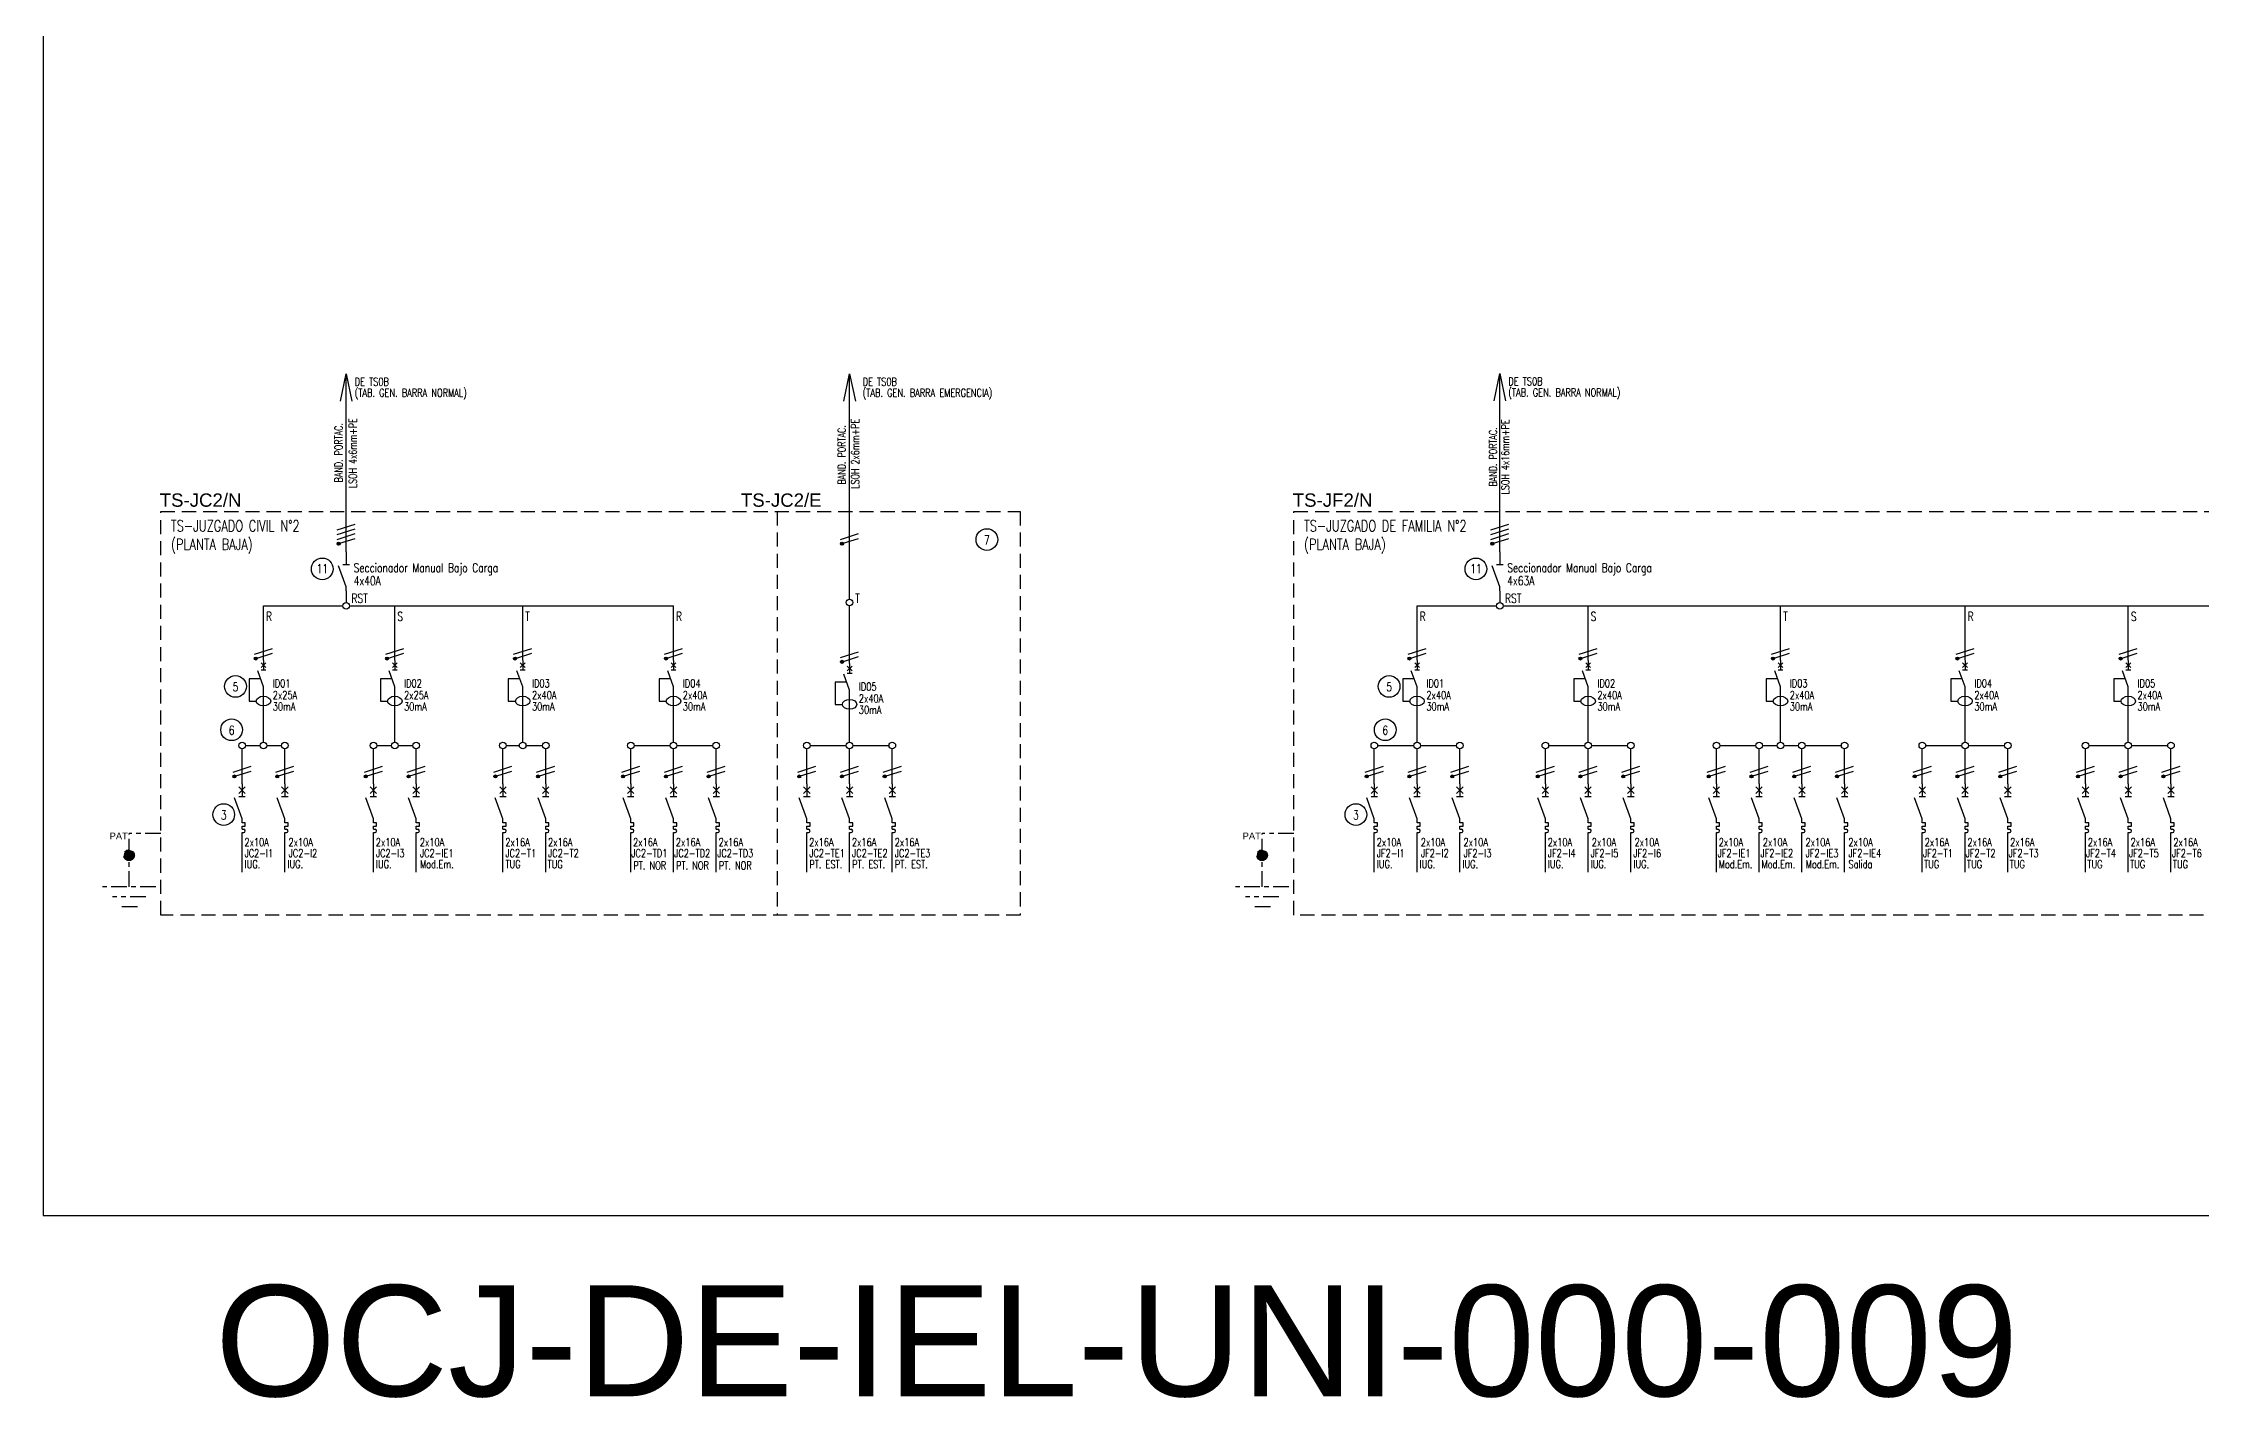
# Model space of a CAD drawing. Extents: x 2998 to 3854, y 1175 to 1727.
# Drawn here: x 3687.31 to 3735.87, y 1383.38 to 1413.86 of the extents above; entities that cross this region are included whole.
import ezdxf
from ezdxf.enums import TextEntityAlignment as Align

# ---------------------------------------------------------------- set-up
doc = ezdxf.new("R2010")
doc.units = 0
doc.linetypes.add('OCJ-ESQUEMAS UNIFILARES-CORREGIDOS IDO-REV.br$0$DASHED', pattern=[19.05, 12.7, -6.35])
doc.linetypes.add('OCJ-ESQUEMAS UNIFILARES-CORREGIDOS IDO-REV.br$0$EJE_5', pattern=[7.1, 5, -1, 0.1, -1])
for name, color, linetype in [('OCJ-ESQUEMAS UNIFILARES-CORREGIDOS IDO-REV.br$0$00-IE-CABLES', 10, 'Continuous'), ('OCJ-ESQUEMAS UNIFILARES-CORREGIDOS IDO-REV.br$0$01-ELE-APARATOS', 170, 'Continuous'), ('OCJ-ESQUEMAS UNIFILARES-CORREGIDOS IDO-REV.br$0$ELECTRIC', 4, 'Continuous'), ('OCJ-ESQUEMAS UNIFILARES-CORREGIDOS IDO-REV.br$0$NOMBRE DE PLANOS', 6, 'Continuous'), ('OCJ-ESQUEMAS UNIFILARES-CORREGIDOS IDO-REV.br$0$PAT', 80, 'Continuous'), ('OCJ-ESQUEMAS UNIFILARES-CORREGIDOS IDO-REV.br$0$TEXTO', 7, 'Continuous')]:
    doc.layers.add(name, color=color, linetype=linetype)
doc.styles.add('OCJ-ESQUEMAS UNIFILARES-CORREGIDOS IDO-REV.br$0$ARIAL', font='arial.ttf', dxfattribs={"height": 0.2})
doc.styles.add('OCJ-ESQUEMAS UNIFILARES-CORREGIDOS IDO-REV.br$0$Electricidad', font='ROMANS.SHX', dxfattribs={"width": 0.75, "height": 0.175})
doc.styles.add('OCJ-ESQUEMAS UNIFILARES-CORREGIDOS IDO-REV.br$0$Standard', font='arial.ttf')

# ---------------------------------------------------------------- blocks, each defined once
blk = doc.blocks.new('OCJ-ESQUEMAS UNIFILARES-CORREGIDOS IDO-REV.br$0$Unif-Interruptor-Dif')
for points in [[(-0.068, 0.11), (0.068, -0.025)], [(-0.068, -0.025), (0.068, 0.11)], [(0, 0.177), (0, -0.093)], [(-0.081, -0.343), (-0.405, -0.343), (-0.405, -0.97), (-0.202, -0.97)], [(0, -0.565), (-0.162, -0.121)], [(-0.068, -0.093), (0.068, -0.093)], [(0, -1.308), (0, -0.565)]]:
    blk.add_lwpolyline(points)
blk.add_ellipse((0, -0.97), major_axis=(0.203, 0), ratio=0.670814)
blk = doc.blocks.new('OCJ-ESQUEMAS UNIFILARES-CORREGIDOS IDO-REV.br$0$A$C7AFF483F')
for points in [[(0, 0.09), (-0.172, 0.564)], [(-0.072, 0.592), (0.072, 0.592)], [(0, 0.88), (0, 0.592)], [(0, 0), (0, 0.09)]]:
    blk.add_lwpolyline(points)
blk = doc.blocks.new('OCJ-ESQUEMAS UNIFILARES-CORREGIDOS IDO-REV.br$0$Unif-Interruptor-Term')
for p, q in [((0, -1.013), (0.045, -1.013)), ((0, -1.103), (0.045, -1.103))]:
    blk.add_line(p, q)
for points in [[(-0.09, 0.177), (0.09, -0.003)], [(-0.09, -0.003), (0.09, 0.177)], [(0, 0.267), (0, -0.093)], [(0, -0.72), (-0.215, -0.128)], [(-0.09, -0.093), (0.09, -0.093)], [(0, -0.833), (0, -0.72)], [(0, -0.923), (0.09, -0.923), (0.09, -0.833), (0, -0.833)], [(0, -1.013), (0, -0.923)], [(0, -1.215), (0, -1.103)]]:
    blk.add_lwpolyline(points)
blk.add_arc((0.045, -1.058), 0.045, 270, 90)

msp = doc.modelspace()

# ---------------------------------------------------------------- hatches: boundary and pattern name
at = {"layer": 'OCJ-ESQUEMAS UNIFILARES-CORREGIDOS IDO-REV.br$0$00-IE-CABLES'}
for points in [[(3693.931, 1402.575, 1), (3693.986, 1402.615, 1)], [(3705.252, 1402.575, 1), (3705.307, 1402.615, 1)], [(3719.88, 1402.575, 1), (3719.935, 1402.615, 1)], [(3692.07, 1399.992, 1), (3692.125, 1400.031, 1)], [(3695.024, 1399.992, 1), (3695.079, 1400.031, 1)], [(3697.901, 1399.992, 1), (3697.956, 1400.031, 1)], [(3701.294, 1399.992, 1), (3701.348, 1400.031, 1)], [(3705.254, 1399.917, 1), (3705.308, 1399.957, 1)], [(3718.019, 1399.992, 1), (3718.074, 1400.031, 1)], [(3721.866, 1399.992, 1), (3721.921, 1400.031, 1)], [(3726.194, 1399.992, 1), (3726.248, 1400.031, 1)], [(3730.345, 1399.992, 1), (3730.4, 1400.031, 1)], [(3734.016, 1399.992, 1), (3734.07, 1400.031, 1)], [(3691.589, 1397.339, 1), (3691.644, 1397.379, 1)], [(3692.551, 1397.339, 1), (3692.606, 1397.379, 1)], [(3694.543, 1397.339, 1), (3694.598, 1397.379, 1)], [(3695.505, 1397.339, 1), (3695.56, 1397.379, 1)], [(3697.457, 1397.339, 1), (3697.512, 1397.379, 1)], [(3698.419, 1397.339, 1), (3698.474, 1397.379, 1)], [(3700.332, 1397.339, 1), (3700.387, 1397.379, 1)], [(3701.294, 1397.339, 1), (3701.348, 1397.379, 1)], [(3702.255, 1397.339, 1), (3702.31, 1397.379, 1)], [(3704.292, 1397.339, 1), (3704.347, 1397.379, 1)], [(3705.254, 1397.339, 1), (3705.308, 1397.379, 1)], [(3706.216, 1397.339, 1), (3706.27, 1397.379, 1)], [(3717.057, 1397.339, 1), (3717.112, 1397.379, 1)], [(3718.019, 1397.339, 1), (3718.074, 1397.379, 1)], [(3718.981, 1397.339, 1), (3719.035, 1397.379, 1)], [(3720.904, 1397.339, 1), (3720.959, 1397.379, 1)], [(3721.866, 1397.339, 1), (3721.921, 1397.379, 1)], [(3722.828, 1397.339, 1), (3722.882, 1397.379, 1)], [(3724.751, 1397.339, 1), (3724.806, 1397.379, 1)], [(3725.713, 1397.339, 1), (3725.767, 1397.379, 1)], [(3726.675, 1397.339, 1), (3726.729, 1397.379, 1)], [(3727.636, 1397.339, 1), (3727.691, 1397.379, 1)], [(3729.384, 1397.339, 1), (3729.438, 1397.379, 1)], [(3730.345, 1397.339, 1), (3730.4, 1397.379, 1)], [(3731.307, 1397.339, 1), (3731.362, 1397.379, 1)], [(3733.054, 1397.339, 1), (3733.109, 1397.379, 1)], [(3734.016, 1397.339, 1), (3734.07, 1397.379, 1)], [(3734.978, 1397.339, 1), (3735.032, 1397.379, 1)]]:
    msp.add_hatch(color=256, dxfattribs=at).paths.add_polyline_path(points)
at = {"layer": 'OCJ-ESQUEMAS UNIFILARES-CORREGIDOS IDO-REV.br$0$PAT', "linetype": 'OCJ-ESQUEMAS UNIFILARES-CORREGIDOS IDO-REV.br$0$EJE_5', "ltscale": 0.07}
h = msp.add_hatch(color=256, dxfattribs=at)
h.paths.add_polyline_path([(3689.125, 1395.585), (3689.365, 1395.585, 1)])
h.paths.add_polyline_path([(3689.365, 1395.585), (3689.245, 1395.585), (3689.245, 1395.465, 0.414214)])
h.paths.add_polyline_path([(3689.245, 1395.585), (3689.125, 1395.585, 0.414214), (3689.245, 1395.465)])
h = msp.add_hatch(color=256, dxfattribs=at)
h.paths.add_polyline_path([(3714.611, 1395.585), (3714.851, 1395.585, 1)])
h.paths.add_polyline_path([(3714.851, 1395.585), (3714.731, 1395.585), (3714.731, 1395.465, 0.414214)])
h.paths.add_polyline_path([(3714.731, 1395.585), (3714.611, 1395.585, 0.414214), (3714.731, 1395.465)])

# ---------------------------------------------------------------- linework, layer by layer
at = {"layer": 'OCJ-ESQUEMAS UNIFILARES-CORREGIDOS IDO-REV.br$0$00-IE-CABLES'}
for p, q in [((3694.13, 1402.413), (3694.13, 1406.42)), ((3705.453, 1401.346), (3705.453, 1406.42)), ((3720.079, 1402.413), (3720.079, 1406.428)), ((3694.13, 1401.533), (3694.13, 1401.272)), ((3720.079, 1401.533), (3720.079, 1401.272)), ((3692.269, 1399.971), (3692.269, 1401.198)), ((3692.269, 1401.198), (3694.056, 1401.198)), ((3694.203, 1401.198), (3701.492, 1401.198)), ((3695.223, 1399.971), (3695.223, 1401.198)), ((3698.1, 1399.971), (3698.1, 1401.198)), ((3701.492, 1399.971), (3701.492, 1401.198)), ((3705.453, 1399.897), (3705.453, 1401.198)), ((3718.218, 1399.971), (3718.218, 1401.198)), ((3718.218, 1401.198), (3720.005, 1401.198)), ((3720.152, 1401.198), (3741.704, 1401.198)), ((3722.065, 1399.971), (3722.065, 1401.198)), ((3726.392, 1399.971), (3726.392, 1401.198)), ((3730.544, 1399.971), (3730.544, 1401.198)), ((3734.215, 1399.971), (3734.215, 1401.198)), ((3692.269, 1398.129), (3692.269, 1398.931)), ((3695.223, 1398.129), (3695.223, 1398.931)), ((3698.1, 1398.129), (3698.1, 1398.931)), ((3701.492, 1398.129), (3701.492, 1398.931)), ((3718.218, 1398.129), (3718.218, 1398.931)), ((3722.065, 1398.129), (3722.065, 1398.931)), ((3726.392, 1398.129), (3726.392, 1398.931)), ((3730.544, 1398.129), (3730.544, 1398.931)), ((3734.215, 1398.129), (3734.215, 1398.931)), ((3705.453, 1398.129), (3705.453, 1398.857)), ((3691.788, 1397.193), (3691.788, 1397.981)), ((3691.862, 1398.055), (3692.195, 1398.055)), ((3692.343, 1398.055), (3692.676, 1398.055)), ((3692.75, 1397.193), (3692.75, 1397.981)), ((3694.742, 1397.193), (3694.742, 1397.981)), ((3694.816, 1398.055), (3695.149, 1398.055)), ((3695.297, 1398.055), (3695.629, 1398.055)), ((3695.704, 1397.193), (3695.704, 1397.981)), ((3697.656, 1397.193), (3697.656, 1397.981)), ((3697.73, 1398.055), (3698.026, 1398.055)), ((3698.174, 1398.055), (3698.544, 1398.055)), ((3698.618, 1397.193), (3698.618, 1397.981)), ((3700.531, 1397.193), (3700.531, 1397.981)), ((3700.605, 1398.055), (3701.418, 1398.055)), ((3701.492, 1397.193), (3701.492, 1397.981)), ((3701.566, 1398.055), (3702.38, 1398.055)), ((3702.454, 1397.193), (3702.454, 1397.981)), ((3704.491, 1397.193), (3704.491, 1397.981)), ((3704.565, 1398.055), (3705.378, 1398.055)), ((3705.453, 1397.193), (3705.453, 1397.981)), ((3705.527, 1398.055), (3706.34, 1398.055)), ((3706.414, 1397.193), (3706.414, 1397.981)), ((3717.256, 1397.193), (3717.256, 1397.981)), ((3717.33, 1398.055), (3718.144, 1398.055)), ((3718.218, 1397.193), (3718.218, 1397.981)), ((3718.292, 1398.055), (3719.105, 1398.055)), ((3719.18, 1397.193), (3719.18, 1397.981)), ((3721.103, 1397.193), (3721.103, 1397.981)), ((3721.177, 1398.055), (3721.991, 1398.055)), ((3722.065, 1397.193), (3722.065, 1397.981)), ((3722.139, 1398.055), (3722.952, 1398.055)), ((3723.026, 1397.193), (3723.026, 1397.981)), ((3724.95, 1397.193), (3724.95, 1397.981)), ((3725.024, 1398.055), (3725.837, 1398.055)), ((3725.911, 1397.193), (3725.911, 1397.981)), ((3725.986, 1398.055), (3726.318, 1398.055)), ((3726.466, 1398.055), (3726.799, 1398.055)), ((3726.873, 1397.193), (3726.873, 1397.981)), ((3726.947, 1398.055), (3727.761, 1398.055)), ((3727.835, 1397.193), (3727.835, 1397.981)), ((3729.582, 1397.193), (3729.582, 1397.981)), ((3729.656, 1398.055), (3730.47, 1398.055)), ((3730.544, 1397.193), (3730.544, 1397.981)), ((3730.618, 1398.055), (3731.431, 1398.055)), ((3731.506, 1397.193), (3731.506, 1397.981)), ((3733.253, 1397.193), (3733.253, 1397.981)), ((3733.327, 1398.055), (3734.14, 1398.055)), ((3734.215, 1397.193), (3734.215, 1397.981)), ((3734.289, 1398.055), (3735.102, 1398.055)), ((3735.176, 1397.193), (3735.176, 1397.981)), ((3691.788, 1395.205), (3691.788, 1396.007)), ((3692.75, 1395.205), (3692.75, 1396.007)), ((3694.742, 1395.205), (3694.742, 1396.007)), ((3695.704, 1395.205), (3695.704, 1396.007)), ((3697.656, 1395.205), (3697.656, 1396.007)), ((3698.618, 1395.205), (3698.618, 1396.007)), ((3700.531, 1395.205), (3700.531, 1396.007)), ((3701.492, 1395.205), (3701.492, 1396.007)), ((3702.454, 1395.205), (3702.454, 1396.007)), ((3704.491, 1395.205), (3704.491, 1396.007)), ((3705.453, 1395.205), (3705.453, 1396.007)), ((3706.414, 1395.205), (3706.414, 1396.007)), ((3717.256, 1395.205), (3717.256, 1396.007)), ((3718.218, 1395.205), (3718.218, 1396.007)), ((3719.18, 1395.205), (3719.18, 1396.007)), ((3721.103, 1395.205), (3721.103, 1396.007)), ((3722.065, 1395.205), (3722.065, 1396.007)), ((3723.026, 1395.205), (3723.026, 1396.007)), ((3724.95, 1395.205), (3724.95, 1396.007)), ((3725.911, 1395.205), (3725.911, 1396.007)), ((3726.873, 1395.205), (3726.873, 1396.007)), ((3727.835, 1395.205), (3727.835, 1396.007)), ((3729.582, 1395.205), (3729.582, 1396.007)), ((3730.544, 1395.205), (3730.544, 1396.007)), ((3731.506, 1395.205), (3731.506, 1396.007)), ((3733.253, 1395.205), (3733.253, 1396.007)), ((3734.215, 1395.205), (3734.215, 1396.007)), ((3735.176, 1395.205), (3735.176, 1396.007))]:
    msp.add_line(p, q, dxfattribs=at)
for points in [[(3693.999, 1405.802), (3694.13, 1406.42), (3694.26, 1405.802)], [(3705.322, 1405.802), (3705.453, 1406.42), (3705.583, 1405.802)], [(3719.948, 1405.81), (3720.079, 1406.428), (3720.21, 1405.81)], [(3693.926, 1402.909), (3694.333, 1403.038)], [(3693.926, 1402.801), (3694.333, 1402.93)], [(3693.926, 1402.693), (3694.333, 1402.822)], [(3705.247, 1402.693), (3705.654, 1402.822)], [(3719.875, 1402.909), (3720.282, 1403.038)], [(3719.875, 1402.801), (3720.282, 1402.93)], [(3719.875, 1402.693), (3720.282, 1402.822)], [(3693.99, 1402.605), (3694.333, 1402.714)], [(3705.312, 1402.605), (3705.654, 1402.714)], [(3719.94, 1402.605), (3720.282, 1402.714)], [(3692.065, 1400.109), (3692.472, 1400.238)], [(3692.13, 1400.022), (3692.472, 1400.13)], [(3695.019, 1400.109), (3695.426, 1400.238)], [(3695.084, 1400.022), (3695.426, 1400.13)], [(3697.896, 1400.109), (3698.303, 1400.238)], [(3697.961, 1400.022), (3698.303, 1400.13)], [(3701.289, 1400.109), (3701.696, 1400.238)], [(3701.353, 1400.022), (3701.696, 1400.13)], [(3705.249, 1400.035), (3705.656, 1400.164)], [(3705.313, 1399.947), (3705.656, 1400.056)], [(3718.014, 1400.109), (3718.421, 1400.238)], [(3718.079, 1400.022), (3718.421, 1400.13)], [(3721.861, 1400.109), (3722.268, 1400.238)], [(3721.925, 1400.022), (3722.268, 1400.13)], [(3726.189, 1400.109), (3726.596, 1400.238)], [(3726.253, 1400.022), (3726.596, 1400.13)], [(3730.34, 1400.109), (3730.747, 1400.238)], [(3730.405, 1400.022), (3730.747, 1400.13)], [(3734.011, 1400.109), (3734.418, 1400.238)], [(3734.075, 1400.022), (3734.418, 1400.13)], [(3691.584, 1397.457), (3691.991, 1397.586)], [(3691.649, 1397.369), (3691.991, 1397.478)], [(3692.546, 1397.457), (3692.953, 1397.586)], [(3692.61, 1397.369), (3692.953, 1397.478)], [(3694.538, 1397.457), (3694.945, 1397.586)], [(3694.603, 1397.369), (3694.945, 1397.478)], [(3695.5, 1397.457), (3695.907, 1397.586)], [(3695.564, 1397.369), (3695.907, 1397.478)], [(3697.452, 1397.457), (3697.859, 1397.586)], [(3697.517, 1397.369), (3697.859, 1397.478)], [(3698.414, 1397.457), (3698.821, 1397.586)], [(3698.478, 1397.369), (3698.821, 1397.478)], [(3700.327, 1397.457), (3700.734, 1397.586)], [(3700.391, 1397.369), (3700.734, 1397.478)], [(3701.289, 1397.457), (3701.696, 1397.586)], [(3701.353, 1397.369), (3701.696, 1397.478)], [(3702.25, 1397.457), (3702.657, 1397.586)], [(3702.315, 1397.369), (3702.657, 1397.478)], [(3704.287, 1397.457), (3704.694, 1397.586)], [(3704.352, 1397.369), (3704.694, 1397.478)], [(3705.249, 1397.457), (3705.656, 1397.586)], [(3705.313, 1397.369), (3705.656, 1397.478)], [(3706.211, 1397.457), (3706.618, 1397.586)], [(3706.275, 1397.369), (3706.618, 1397.478)], [(3717.053, 1397.457), (3717.46, 1397.586)], [(3717.117, 1397.369), (3717.46, 1397.478)], [(3718.014, 1397.457), (3718.421, 1397.586)], [(3718.079, 1397.369), (3718.421, 1397.478)], [(3718.976, 1397.457), (3719.383, 1397.586)], [(3719.04, 1397.369), (3719.383, 1397.478)], [(3720.899, 1397.457), (3721.306, 1397.586)], [(3720.964, 1397.369), (3721.306, 1397.478)], [(3721.861, 1397.457), (3722.268, 1397.586)], [(3721.925, 1397.369), (3722.268, 1397.478)], [(3722.823, 1397.457), (3723.23, 1397.586)], [(3722.887, 1397.369), (3723.23, 1397.478)], [(3724.746, 1397.457), (3725.153, 1397.586)], [(3724.811, 1397.369), (3725.153, 1397.478)], [(3725.708, 1397.457), (3726.115, 1397.586)], [(3725.772, 1397.369), (3726.115, 1397.478)], [(3726.67, 1397.457), (3727.077, 1397.586)], [(3726.734, 1397.369), (3727.077, 1397.478)], [(3727.631, 1397.457), (3728.038, 1397.586)], [(3727.696, 1397.369), (3728.038, 1397.478)], [(3729.379, 1397.457), (3729.786, 1397.586)], [(3729.443, 1397.369), (3729.786, 1397.478)], [(3730.34, 1397.457), (3730.747, 1397.586)], [(3730.405, 1397.369), (3730.747, 1397.478)], [(3731.302, 1397.457), (3731.709, 1397.586)], [(3731.366, 1397.369), (3731.709, 1397.478)], [(3733.049, 1397.457), (3733.456, 1397.586)], [(3733.114, 1397.369), (3733.456, 1397.478)], [(3734.011, 1397.457), (3734.418, 1397.586)], [(3734.075, 1397.369), (3734.418, 1397.478)], [(3734.973, 1397.457), (3735.38, 1397.586)], [(3735.037, 1397.369), (3735.38, 1397.478)]]:
    msp.add_lwpolyline(points, dxfattribs=at)
for centre, radius in [((3693.958, 1402.595), 0.0338), ((3705.279, 1402.595), 0.0338), ((3719.907, 1402.595), 0.0338), ((3705.453, 1401.272), 0.0741), ((3694.13, 1401.198), 0.0741), ((3720.079, 1401.198), 0.0741), ((3692.097, 1400.011), 0.0338), ((3695.051, 1400.011), 0.0338), ((3697.928, 1400.011), 0.0338), ((3701.321, 1400.011), 0.0338), ((3705.281, 1399.937), 0.0338), ((3718.046, 1400.011), 0.0338), ((3721.893, 1400.011), 0.0338), ((3726.221, 1400.011), 0.0338), ((3730.373, 1400.011), 0.0338), ((3734.043, 1400.011), 0.0338), ((3691.788, 1398.055), 0.0741), ((3692.269, 1398.055), 0.0741), ((3692.75, 1398.055), 0.0741), ((3694.742, 1398.055), 0.0741), ((3695.223, 1398.055), 0.0741), ((3695.704, 1398.055), 0.0741), ((3697.656, 1398.055), 0.0741), ((3698.1, 1398.055), 0.0741), ((3698.618, 1398.055), 0.0741), ((3700.531, 1398.055), 0.0741), ((3701.492, 1398.055), 0.0741), ((3702.454, 1398.055), 0.0741), ((3704.491, 1398.055), 0.0741), ((3705.453, 1398.055), 0.0741), ((3706.414, 1398.055), 0.0741), ((3717.256, 1398.055), 0.0741), ((3718.218, 1398.055), 0.0741), ((3719.18, 1398.055), 0.0741), ((3721.103, 1398.055), 0.0741), ((3722.065, 1398.055), 0.0741), ((3723.026, 1398.055), 0.0741), ((3724.95, 1398.055), 0.0741), ((3725.911, 1398.055), 0.0741), ((3726.392, 1398.055), 0.0741), ((3726.873, 1398.055), 0.0741), ((3727.835, 1398.055), 0.0741), ((3729.582, 1398.055), 0.0741), ((3730.544, 1398.055), 0.0741), ((3731.506, 1398.055), 0.0741), ((3733.253, 1398.055), 0.0741), ((3734.215, 1398.055), 0.0741), ((3735.176, 1398.055), 0.0741), ((3691.617, 1397.359), 0.0338), ((3692.578, 1397.359), 0.0338), ((3694.571, 1397.359), 0.0338), ((3695.532, 1397.359), 0.0338), ((3697.485, 1397.359), 0.0338), ((3698.446, 1397.359), 0.0338), ((3700.359, 1397.359), 0.0338), ((3701.321, 1397.359), 0.0338), ((3702.283, 1397.359), 0.0338), ((3704.319, 1397.359), 0.0338), ((3705.281, 1397.359), 0.0338), ((3706.243, 1397.359), 0.0338), ((3717.085, 1397.359), 0.0338), ((3718.046, 1397.359), 0.0338), ((3719.008, 1397.359), 0.0338), ((3720.932, 1397.359), 0.0338), ((3721.893, 1397.359), 0.0338), ((3722.855, 1397.359), 0.0338), ((3724.778, 1397.359), 0.0338), ((3725.74, 1397.359), 0.0338), ((3726.702, 1397.359), 0.0338), ((3727.664, 1397.359), 0.0338), ((3729.411, 1397.359), 0.0338), ((3730.373, 1397.359), 0.0338), ((3731.334, 1397.359), 0.0338), ((3733.081, 1397.359), 0.0338), ((3734.043, 1397.359), 0.0338), ((3735.005, 1397.359), 0.0338)]:
    msp.add_circle(centre, radius, dxfattribs=at)
at = {"layer": 'OCJ-ESQUEMAS UNIFILARES-CORREGIDOS IDO-REV.br$0$ELECTRIC', "linetype": 'OCJ-ESQUEMAS UNIFILARES-CORREGIDOS IDO-REV.br$0$DASHED', "ltscale": 0.025}
for points in [[(3689.959, 1403.323), (3709.291, 1403.323), (3709.291, 1394.238), (3689.959, 1394.238)], [(3715.446, 1403.323), (3753.055, 1403.323), (3753.055, 1394.238), (3715.446, 1394.238)]]:
    msp.add_lwpolyline(points, close=True, dxfattribs=at)
msp.add_lwpolyline([(3703.823, 1403.323), (3703.823, 1394.238)], dxfattribs=at)
at = {"layer": 'OCJ-ESQUEMAS UNIFILARES-CORREGIDOS IDO-REV.br$0$NOMBRE DE PLANOS'}
msp.add_lwpolyline([(3687.314, 1387.481), (3783.054, 1387.481), (3783.054, 1436.416), (3687.314, 1436.416)], close=True, dxfattribs=at)
at = {"layer": 'OCJ-ESQUEMAS UNIFILARES-CORREGIDOS IDO-REV.br$0$PAT', "linetype": 'OCJ-ESQUEMAS UNIFILARES-CORREGIDOS IDO-REV.br$0$EJE_5', "ltscale": 0.07}
for p, q in [((3689.959, 1396.072), (3689.245, 1396.072)), ((3689.245, 1395.601), (3689.245, 1396.072)), ((3715.446, 1396.072), (3714.731, 1396.072)), ((3714.731, 1395.601), (3714.731, 1396.072)), ((3689.245, 1394.876), (3689.245, 1395.585)), ((3714.731, 1394.876), (3714.731, 1395.585)), ((3689.845, 1394.876), (3688.645, 1394.876)), ((3689.62, 1394.651), (3688.87, 1394.651)), ((3715.331, 1394.876), (3714.131, 1394.876)), ((3715.106, 1394.651), (3714.356, 1394.651)), ((3689.433, 1394.426), (3689.058, 1394.426)), ((3714.919, 1394.426), (3714.544, 1394.426))]:
    msp.add_line(p, q, dxfattribs=at)
for centre in [(3689.245, 1395.585), (3689.245, 1395.585), (3714.731, 1395.585), (3714.731, 1395.585)]:
    msp.add_circle(centre, 0.12, dxfattribs=at)
at = {"layer": 'OCJ-ESQUEMAS UNIFILARES-CORREGIDOS IDO-REV.br$0$TEXTO'}
for centre in [(3708.542, 1402.689), (3693.592, 1402.028), (3719.541, 1402.028), (3691.64, 1399.384), (3717.589, 1399.384), (3691.553, 1398.408), (3717.502, 1398.408), (3691.374, 1396.5), (3716.842, 1396.5)]:
    msp.add_circle(centre, 0.244, dxfattribs=at)

# ---------------------------------------------------------------- block references
at = {"layer": 'OCJ-ESQUEMAS UNIFILARES-CORREGIDOS IDO-REV.br$0$01-ELE-APARATOS'}
for p in [(3694.13, 1401.533), (3720.079, 1401.533)]:
    msp.add_blockref('OCJ-ESQUEMAS UNIFILARES-CORREGIDOS IDO-REV.br$0$A$C7AFF483F', p, dxfattribs=at)
at = {"layer": 'OCJ-ESQUEMAS UNIFILARES-CORREGIDOS IDO-REV.br$0$01-ELE-APARATOS', "xscale": 0.7999999999999545, "yscale": 0.7999999999999545, "zscale": 0.7999999999999545}
for name, p in [('OCJ-ESQUEMAS UNIFILARES-CORREGIDOS IDO-REV.br$0$Unif-Interruptor-Dif', (3692.269, 1399.829)), ('OCJ-ESQUEMAS UNIFILARES-CORREGIDOS IDO-REV.br$0$Unif-Interruptor-Dif', (3695.223, 1399.829)), ('OCJ-ESQUEMAS UNIFILARES-CORREGIDOS IDO-REV.br$0$Unif-Interruptor-Dif', (3698.1, 1399.829)), ('OCJ-ESQUEMAS UNIFILARES-CORREGIDOS IDO-REV.br$0$Unif-Interruptor-Dif', (3701.492, 1399.829)), ('OCJ-ESQUEMAS UNIFILARES-CORREGIDOS IDO-REV.br$0$Unif-Interruptor-Dif', (3705.453, 1399.755)), ('OCJ-ESQUEMAS UNIFILARES-CORREGIDOS IDO-REV.br$0$Unif-Interruptor-Dif', (3718.218, 1399.829)), ('OCJ-ESQUEMAS UNIFILARES-CORREGIDOS IDO-REV.br$0$Unif-Interruptor-Dif', (3722.065, 1399.829)), ('OCJ-ESQUEMAS UNIFILARES-CORREGIDOS IDO-REV.br$0$Unif-Interruptor-Dif', (3726.392, 1399.829)), ('OCJ-ESQUEMAS UNIFILARES-CORREGIDOS IDO-REV.br$0$Unif-Interruptor-Dif', (3730.544, 1399.829)), ('OCJ-ESQUEMAS UNIFILARES-CORREGIDOS IDO-REV.br$0$Unif-Interruptor-Dif', (3734.215, 1399.829)), ('OCJ-ESQUEMAS UNIFILARES-CORREGIDOS IDO-REV.br$0$Unif-Interruptor-Term', (3691.788, 1396.979)), ('OCJ-ESQUEMAS UNIFILARES-CORREGIDOS IDO-REV.br$0$Unif-Interruptor-Term', (3692.75, 1396.979)), ('OCJ-ESQUEMAS UNIFILARES-CORREGIDOS IDO-REV.br$0$Unif-Interruptor-Term', (3694.742, 1396.979)), ('OCJ-ESQUEMAS UNIFILARES-CORREGIDOS IDO-REV.br$0$Unif-Interruptor-Term', (3695.704, 1396.979)), ('OCJ-ESQUEMAS UNIFILARES-CORREGIDOS IDO-REV.br$0$Unif-Interruptor-Term', (3697.656, 1396.979)), ('OCJ-ESQUEMAS UNIFILARES-CORREGIDOS IDO-REV.br$0$Unif-Interruptor-Term', (3698.618, 1396.979)), ('OCJ-ESQUEMAS UNIFILARES-CORREGIDOS IDO-REV.br$0$Unif-Interruptor-Term', (3700.531, 1396.979)), ('OCJ-ESQUEMAS UNIFILARES-CORREGIDOS IDO-REV.br$0$Unif-Interruptor-Term', (3701.492, 1396.979)), ('OCJ-ESQUEMAS UNIFILARES-CORREGIDOS IDO-REV.br$0$Unif-Interruptor-Term', (3702.454, 1396.979)), ('OCJ-ESQUEMAS UNIFILARES-CORREGIDOS IDO-REV.br$0$Unif-Interruptor-Term', (3704.491, 1396.979)), ('OCJ-ESQUEMAS UNIFILARES-CORREGIDOS IDO-REV.br$0$Unif-Interruptor-Term', (3705.453, 1396.979)), ('OCJ-ESQUEMAS UNIFILARES-CORREGIDOS IDO-REV.br$0$Unif-Interruptor-Term', (3706.414, 1396.979)), ('OCJ-ESQUEMAS UNIFILARES-CORREGIDOS IDO-REV.br$0$Unif-Interruptor-Term', (3717.256, 1396.979)), ('OCJ-ESQUEMAS UNIFILARES-CORREGIDOS IDO-REV.br$0$Unif-Interruptor-Term', (3718.218, 1396.979)), ('OCJ-ESQUEMAS UNIFILARES-CORREGIDOS IDO-REV.br$0$Unif-Interruptor-Term', (3719.18, 1396.979)), ('OCJ-ESQUEMAS UNIFILARES-CORREGIDOS IDO-REV.br$0$Unif-Interruptor-Term', (3721.103, 1396.979)), ('OCJ-ESQUEMAS UNIFILARES-CORREGIDOS IDO-REV.br$0$Unif-Interruptor-Term', (3722.065, 1396.979)), ('OCJ-ESQUEMAS UNIFILARES-CORREGIDOS IDO-REV.br$0$Unif-Interruptor-Term', (3723.026, 1396.979)), ('OCJ-ESQUEMAS UNIFILARES-CORREGIDOS IDO-REV.br$0$Unif-Interruptor-Term', (3724.95, 1396.979)), ('OCJ-ESQUEMAS UNIFILARES-CORREGIDOS IDO-REV.br$0$Unif-Interruptor-Term', (3725.911, 1396.979)), ('OCJ-ESQUEMAS UNIFILARES-CORREGIDOS IDO-REV.br$0$Unif-Interruptor-Term', (3726.873, 1396.979)), ('OCJ-ESQUEMAS UNIFILARES-CORREGIDOS IDO-REV.br$0$Unif-Interruptor-Term', (3727.835, 1396.979)), ('OCJ-ESQUEMAS UNIFILARES-CORREGIDOS IDO-REV.br$0$Unif-Interruptor-Term', (3729.582, 1396.979)), ('OCJ-ESQUEMAS UNIFILARES-CORREGIDOS IDO-REV.br$0$Unif-Interruptor-Term', (3730.544, 1396.979)), ('OCJ-ESQUEMAS UNIFILARES-CORREGIDOS IDO-REV.br$0$Unif-Interruptor-Term', (3731.506, 1396.979)), ('OCJ-ESQUEMAS UNIFILARES-CORREGIDOS IDO-REV.br$0$Unif-Interruptor-Term', (3733.253, 1396.979)), ('OCJ-ESQUEMAS UNIFILARES-CORREGIDOS IDO-REV.br$0$Unif-Interruptor-Term', (3734.215, 1396.979)), ('OCJ-ESQUEMAS UNIFILARES-CORREGIDOS IDO-REV.br$0$Unif-Interruptor-Term', (3735.176, 1396.979))]:
    msp.add_blockref(name, p, dxfattribs=at)

# ---------------------------------------------------------------- texts
at = {"layer": 'OCJ-ESQUEMAS UNIFILARES-CORREGIDOS IDO-REV.br$0$NOMBRE DE PLANOS', "insert": (3691.181, 1385.911), "char_height": 2.5, "attachment_point": 1, "style": 'OCJ-ESQUEMAS UNIFILARES-CORREGIDOS IDO-REV.br$0$Standard'}
msp.add_mtext_dynamic_manual_height_columns('OCJ-DE-IEL-UNI-000-009', width=92.70233, gutter_width=12.5, heights=[0], dxfattribs=at)
at = {"layer": 'OCJ-ESQUEMAS UNIFILARES-CORREGIDOS IDO-REV.br$0$TEXTO', "style": 'OCJ-ESQUEMAS UNIFILARES-CORREGIDOS IDO-REV.br$0$Electricidad', "width": 0.75}
for s, height, p in [('DE TS0B', 0.18, (3694.321, 1406.15)), ('DE TS0B', 0.18, (3705.747, 1406.15)), ('DE TS0B', 0.18, (3720.27, 1406.158)), ('(TAB. GEN. BARRA NORMAL)', 0.18, (3694.321, 1405.902)), ('(TAB. GEN. BARRA EMERGENCIA)', 0.18, (3705.747, 1405.902)), ('(TAB. GEN. BARRA NORMAL)', 0.18, (3720.27, 1405.91)), ('TS-JUZGADO CIVIL N°2', 0.25, (3690.188, 1402.872)), ('7', 0.2, (3708.478, 1402.579)), ('TS-JUZGADO DE FAMILIA N°2', 0.25, (3715.674, 1402.872)), ('(PLANTA BAJA)', 0.25, (3690.188, 1402.455)), ('(PLANTA BAJA)', 0.25, (3715.674, 1402.455)), ('11', 0.2, (3693.464, 1401.934)), ('Seccionador Manual Bajo Carga', 0.2, (3694.297, 1401.953)), ('4x40A', 0.2, (3694.297, 1401.662)), ('11', 0.2, (3719.413, 1401.934)), ('Seccionador Manual Bajo Carga', 0.2, (3720.246, 1401.953)), ('4x63A', 0.2, (3720.246, 1401.662)), ('RST', 0.2, (3694.248, 1401.266)), ('T', 0.2, (3705.578, 1401.266)), ('RST', 0.2, (3720.197, 1401.266)), ('R', 0.2, (3692.326, 1400.86)), ('S', 0.2, (3695.28, 1400.86)), ('T', 0.2, (3698.157, 1400.86)), ('R', 0.2, (3701.55, 1400.86)), ('R', 0.2, (3718.275, 1400.86)), ('S', 0.2, (3722.122, 1400.86)), ('T', 0.2, (3726.45, 1400.86)), ('R', 0.2, (3730.601, 1400.86)), ('S', 0.2, (3734.272, 1400.86)), ('5', 0.2, (3691.576, 1399.274)), ('ID01', 0.18, (3692.478, 1399.363)), ('ID02', 0.18, (3695.432, 1399.363)), ('ID03', 0.18, (3698.309, 1399.363)), ('ID04', 0.18, (3701.701, 1399.363)), ('ID05', 0.18, (3705.661, 1399.289)), ('5', 0.2, (3717.525, 1399.274)), ('ID01', 0.18, (3718.427, 1399.363)), ('ID02', 0.18, (3722.274, 1399.363)), ('ID03', 0.18, (3726.601, 1399.363)), ('ID04', 0.18, (3730.753, 1399.363)), ('ID05', 0.18, (3734.423, 1399.363)), ('2x25A', 0.18, (3692.478, 1399.099)), ('30mA', 0.18, (3692.478, 1398.842)), ('2x25A', 0.18, (3695.432, 1399.099)), ('30mA', 0.18, (3695.432, 1398.842)), ('2x40A', 0.18, (3698.309, 1399.099)), ('30mA', 0.18, (3698.309, 1398.842)), ('2x40A', 0.18, (3701.701, 1399.099)), ('30mA', 0.18, (3701.701, 1398.842)), ('2x40A', 0.18, (3705.661, 1399.024)), ('30mA', 0.18, (3705.661, 1398.768)), ('2x40A', 0.18, (3718.427, 1399.099)), ('30mA', 0.18, (3718.427, 1398.842)), ('2x40A', 0.18, (3722.274, 1399.099)), ('30mA', 0.18, (3722.274, 1398.842)), ('2x40A', 0.18, (3726.601, 1399.099)), ('30mA', 0.18, (3726.601, 1398.842)), ('2x40A', 0.18, (3730.753, 1399.099)), ('30mA', 0.18, (3730.753, 1398.842)), ('2x40A', 0.18, (3734.423, 1399.099)), ('30mA', 0.18, (3734.423, 1398.842)), ('6', 0.2, (3691.489, 1398.298)), ('6', 0.2, (3717.438, 1398.298)), ('3', 0.2, (3691.31, 1396.39)), ('3', 0.2, (3716.778, 1396.39)), ('JC2-I1', 0.18, (3691.845, 1395.541)), ('2x10A', 0.18, (3691.841, 1395.789)), ('JC2-I2', 0.18, (3692.837, 1395.541)), ('2x10A', 0.18, (3692.833, 1395.789)), ('JC2-I3', 0.18, (3694.799, 1395.541)), ('2x10A', 0.18, (3694.795, 1395.789)), ('JC2-IE1', 0.18, (3695.791, 1395.541)), ('2x10A', 0.18, (3695.787, 1395.789)), ('JC2-T1', 0.18, (3697.713, 1395.541)), ('2x16A', 0.18, (3697.709, 1395.789)), ('JC2-T2', 0.18, (3698.673, 1395.541)), ('2x16A', 0.18, (3698.67, 1395.789)), ('JC2-TD1', 0.18, (3700.545, 1395.541)), ('2x16A', 0.18, (3700.583, 1395.789)), ('JC2-TD2', 0.18, (3701.508, 1395.541)), ('2x16A', 0.18, (3701.545, 1395.789)), ('JC2-TD3', 0.18, (3702.476, 1395.541)), ('2x16A', 0.18, (3702.507, 1395.789)), ('JC2-TE1', 0.18, (3704.548, 1395.541)), ('2x16A', 0.18, (3704.544, 1395.789)), ('JC2-TE2', 0.18, (3705.51, 1395.541)), ('2x16A', 0.18, (3705.505, 1395.789)), ('JC2-TE3', 0.18, (3706.471, 1395.541)), ('2x16A', 0.18, (3706.467, 1395.789)), ('JF2-I1', 0.18, (3717.313, 1395.541)), ('2x10A', 0.18, (3717.309, 1395.789)), ('JF2-I2', 0.18, (3718.305, 1395.541)), ('2x10A', 0.18, (3718.301, 1395.789)), ('JF2-I3', 0.18, (3719.267, 1395.541)), ('2x10A', 0.18, (3719.263, 1395.789)), ('JF2-I4', 0.18, (3721.16, 1395.541)), ('2x10A', 0.18, (3721.156, 1395.789)), ('JF2-I5', 0.18, (3722.122, 1395.541)), ('2x10A', 0.18, (3722.148, 1395.789)), ('JF2-I6', 0.18, (3723.083, 1395.541)), ('2x10A', 0.18, (3723.11, 1395.789)), ('JF2-IE1', 0.18, (3724.981, 1395.541)), ('2x10A', 0.18, (3725.003, 1395.789)), ('JF2-IE2', 0.18, (3725.943, 1395.541)), ('2x10A', 0.18, (3725.995, 1395.789)), ('JF2-IE3', 0.18, (3726.961, 1395.541)), ('2x10A', 0.18, (3726.956, 1395.789)), ('JF2-IE4', 0.18, (3727.922, 1395.541)), ('2x10A', 0.18, (3727.918, 1395.789)), ('JF2-T1', 0.18, (3729.597, 1395.541)), ('2x16A', 0.18, (3729.635, 1395.789)), ('JF2-T2', 0.18, (3730.559, 1395.541)), ('2x16A', 0.18, (3730.597, 1395.789)), ('JF2-T3', 0.18, (3731.527, 1395.541)), ('2x16A', 0.18, (3731.558, 1395.789)), ('JF2-T4', 0.18, (3733.267, 1395.541)), ('2x16A', 0.18, (3733.306, 1395.789)), ('JF2-T5', 0.18, (3734.23, 1395.541)), ('2x16A', 0.18, (3734.267, 1395.789)), ('JF2-T6', 0.18, (3735.198, 1395.541)), ('2x16A', 0.18, (3735.229, 1395.789)), ('IUG.', 0.18, (3691.845, 1395.295)), ('IUG.', 0.18, (3692.807, 1395.295)), ('IUG.', 0.18, (3694.799, 1395.295)), ('Mod.Em.', 0.18, (3695.791, 1395.292)), ('TUG', 0.18, (3697.713, 1395.295)), ('TUG', 0.18, (3698.66, 1395.292)), ('PT. NOR', 0.18, (3700.588, 1395.264)), ('PT. NOR', 0.18, (3701.549, 1395.264)), ('PT. NOR', 0.18, (3702.511, 1395.264)), ('PT. EST.', 0.18, (3704.548, 1395.292)), ('PT. EST.', 0.18, (3705.51, 1395.292)), ('PT. EST.', 0.18, (3706.471, 1395.292)), ('IUG.', 0.18, (3717.313, 1395.295)), ('IUG.', 0.18, (3718.275, 1395.295)), ('IUG.', 0.18, (3719.237, 1395.295)), ('IUG.', 0.18, (3721.16, 1395.295)), ('IUG.', 0.18, (3722.122, 1395.295)), ('IUG.', 0.18, (3723.083, 1395.295)), ('Mod.Em.', 0.18, (3725.004, 1395.292)), ('Mod.Em.', 0.18, (3725.966, 1395.292)), ('Mod.Em.', 0.18, (3726.961, 1395.292)), ('Salida', 0.18, (3727.922, 1395.292)), ('TUG', 0.18, (3729.624, 1395.292)), ('TUG', 0.18, (3730.586, 1395.292)), ('TUG', 0.18, (3731.548, 1395.292)), ('TUG', 0.18, (3733.295, 1395.292)), ('TUG', 0.18, (3734.256, 1395.292)), ('TUG', 0.18, (3735.218, 1395.292))]:
    msp.add_text(s, height=height, dxfattribs=at).set_placement(p)
for s, p in [('BAND. PORTAC.', (3694.045, 1404.641)), ('LSOH 4x6mm+PE', (3694.367, 1404.631)), ('BAND. PORTAC.', (3705.364, 1404.593)), ('LSOH 2x6mm+PE', (3705.666, 1404.618)), ('LSOH 4x16mm+PE', (3720.288, 1404.549)), ('BAND. PORTAC.', (3720.014, 1404.547))]:
    msp.add_text(s, height=0.175, rotation=90, dxfattribs=at).set_placement(p, align=Align.CENTER)
at = {"layer": 'OCJ-ESQUEMAS UNIFILARES-CORREGIDOS IDO-REV.br$0$TEXTO', "style": 'OCJ-ESQUEMAS UNIFILARES-CORREGIDOS IDO-REV.br$0$ARIAL'}
for s, height, p in [('TS-JC2/N', 0.3, (3689.935, 1403.426)), ('TS-JC2/E', 0.3, (3703.008, 1403.426)), ('TS-JF2/N', 0.3, (3715.421, 1403.426)), ('PAT', 0.15, (3688.809, 1395.944)), ('PAT', 0.15, (3714.295, 1395.944))]:
    msp.add_text(s, height=height, dxfattribs=at).set_placement(p)

doc.saveas('drawing.dxf')
